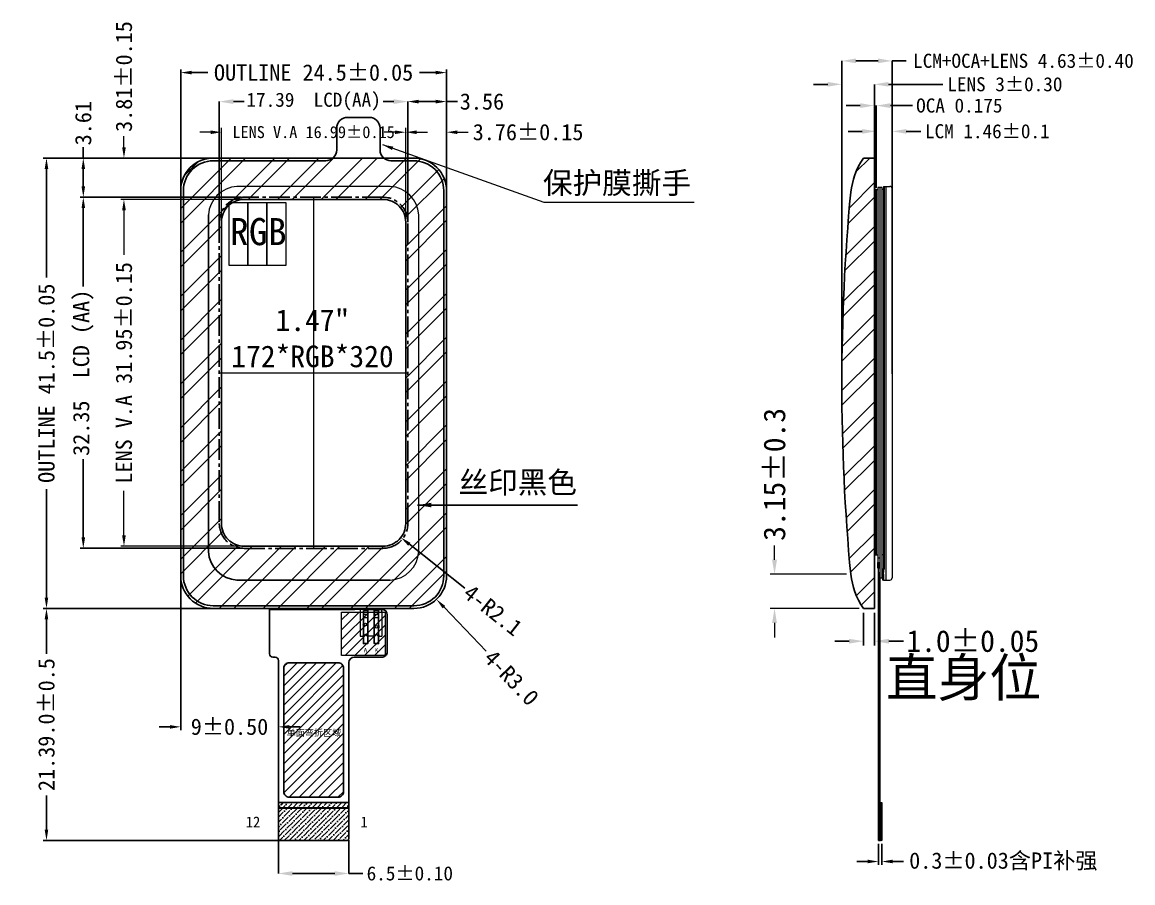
# Model space of a CAD drawing. Header units: millimetres. Extents: x 899 to 1621, y -115 to 374.
# Drawn here: x 982 to 1084.4, y -19.2 to 60.1 of the extents above; entities that cross this region are included whole.
import ezdxf

# ---------------------------------------------------------------- set-up
doc = ezdxf.new("R2010")
doc.units = ezdxf.units.MM
doc.linetypes.add('CENTER2', pattern=[28.575, 19.05, -3.175, 3.175, -3.175])
doc.layers.get('0').update_dxf_attribs({"lineweight": 15})
doc.layers.add('BL', color=7, linetype='Continuous', plot=False)
for name, color, linetype, lineweight in [('BLU', 7, 'Continuous', 9), ('DIM1', 7, 'Continuous', 13), ('LCD_MAIN', 2, 'Continuous', 9)]:
    doc.layers.add(name, color=color, linetype=linetype, lineweight=lineweight)
for name, color, linetype in [('dim', 3, 'Continuous'), ('DWG', 7, 'Continuous'), ('FPC', 30, 'Continuous'), ('FPC-LED', 4, 'Continuous'), ('Index', 7, 'Continuous'), ('LAYOUT.drawing', 7, 'Continuous'), ('lcd', 4, 'Continuous'), ('LENS', 211, 'Continuous'), ('OUTLINE.drawing', 5, 'Continuous'), ('PF', 8, 'Continuous')]:
    doc.layers.add(name, color=color, linetype=linetype)
doc.styles.add('St', font='', dxfattribs={"height": 2})
doc.styles.get("Standard").update_dxf_attribs({"font": ''})
doc.styles.add('宋体', font='')
doc.styles.get('St').set_extended_font_data('SimSun')
doc.styles.get('Standard').set_extended_font_data('SimSun')
doc.styles.get('宋体').set_extended_font_data('SimSun')
doc.dimstyles.new('ISO-25', dxfattribs={"dimtxt": 2.5, "dimasz": 2.5, "dimexe": 1.25, "dimexo": 0.625, "dimtad": 1, "dimtxsty": 'Standard', "dimcen": 2.5, "dimadec": 0, "dimazin": 0, "dimtfac": 1, "dimtmove": 0, "dimatfit": 3, "dimfxl": 0, "dimarcsym": 0})
doc.dimstyles.new('ISO-25$0', dxfattribs={"dimscale": 0.5, "dimtxt": 2, "dimasz": 2, "dimexe": 0.8, "dimexo": 0.8, "dimtad": 0, "dimrnd": 0.01, "dimzin": 9, "dimdsep": 46, "dimtxsty": 'Standard', "dimcen": 2.5, "dimadec": 0, "dimazin": 2, "dimtfac": 1, "dimtofl": 0, "dimtmove": 0, "dimatfit": 0, "dimfxl": 0, "dimlwd": 13, "dimlwe": 13, "dimarcsym": 0})
doc.dimstyles.get("Standard").update_dxf_attribs({"dimscale": 0.7, "dimtxt": 2.5, "dimasz": 1.8, "dimexe": 1, "dimexo": 1, "dimgap": 0.09, "dimtad": 0, "dimtih": 1, "dimtoh": 1, "dimzin": 9, "dimdsep": 46, "dimtxsty": 'Standard', "dimcen": 0.09, "dimclrt": 7, "dimadec": 1, "dimazin": 0, "dimtfac": 1, "dimtofl": 0, "dimtmove": 0, "dimatfit": 3, "dimfxl": 0, "dimtolj": 1, "dimtzin": 0, "dimarcsym": 0})
doc.dimstyles.new('Standard$0', dxfattribs={"dimscale": 0.7, "dimtxt": 2.5, "dimasz": 2, "dimexe": 1, "dimexo": 1, "dimtad": 0, "dimzin": 9, "dimdsep": 46, "dimtxsty": 'Standard', "dimcen": 0, "dimclrt": 7, "dimadec": 1, "dimazin": 0, "dimtfac": 1, "dimtofl": 0, "dimtmove": 0, "dimatfit": 3, "dimfxl": 0, "dimtolj": 1, "dimtzin": 0, "dimarcsym": 0})
doc.dimstyles.new('Standard$4', dxfattribs={"dimscale": 0.7, "dimtxt": 2.5, "dimasz": 2, "dimexe": 1, "dimexo": 0.6, "dimtad": 0, "dimtoh": 1, "dimzin": 9, "dimdsep": 46, "dimtxsty": 'Standard', "dimcen": 0, "dimclrt": 7, "dimadec": 1, "dimazin": 0, "dimtfac": 1, "dimtofl": 0, "dimtmove": 0, "dimatfit": 3, "dimfxl": 0, "dimtolj": 1, "dimtzin": 0, "dimarcsym": 0})

# ---------------------------------------------------------------- blocks, each defined once
blk = doc.blocks.new('*D47')
at = {"layer": 'Defpoints', "color": 0}
for p in [(1017.59, 52.79), (1000.21, 41.68), (1017.59, 41.68)]:
    blk.add_point(p, dxfattribs=at)
at = {"layer": 'dim', "color": 3, "lineweight": -2}
for p, q in [((1000.21, 41.83), (1000.21, 52.79)), ((1001.51, 52.79), (1002.49, 52.79)), ((1016.29, 52.79), (1015.31, 52.79)), ((1017.59, 41.83), (1017.59, 52.79))]:
    blk.add_line(p, q, dxfattribs=at)
at = {"layer": 'dim', "color": 3}
for points in [[(1001.51, 53.01), (1001.51, 52.57), (1000.21, 52.79)], [(1016.29, 53.01), (1016.29, 52.57), (1017.59, 52.79)]]:
    blk.add_solid(points, dxfattribs=at)
at = {"layer": 'dim', "color": 3, "insert": (1008.9, 52.79), "char_height": 1.3, "attachment_point": 5, "style": '宋体'}
blk.add_mtext('\\A1;17.39  LCD(AA)', dxfattribs=at)
blk = doc.blocks.new('*D48')
at = {"layer": 'Defpoints', "color": 0}
for p in [(1002.51, 43.98), (987.67, 11.63), (1002.51, 11.63)]:
    blk.add_point(p, dxfattribs=at)
at = {"layer": 'dim', "color": 3, "lineweight": -2}
for p, q in [((1002.21, 43.98), (987.37, 43.98)), ((987.67, 42.98), (987.67, 35.76)), ((987.67, 12.63), (987.67, 19.85)), ((1002.21, 11.63), (987.37, 11.63))]:
    blk.add_line(p, q, dxfattribs=at)
at = {"layer": 'dim', "color": 3}
for points in [[(987.51, 42.98), (987.84, 42.98), (987.67, 43.98)], [(987.51, 12.63), (987.84, 12.63), (987.67, 11.63)]]:
    blk.add_solid(points, dxfattribs=at)
at = {"layer": 'dim', "color": 3, "insert": (987.67, 27.8), "char_height": 1.5, "attachment_point": 5, "rotation": 90, "style": '宋体'}
blk.add_mtext('\\A1;32.35  LCD (AA)', dxfattribs=at)
blk = doc.blocks.new('*D49')
at = {"layer": 'Defpoints', "color": 0}
for p in [(1060.97, -15.3), (1061.27, -15.3), (1060.97, -17.23)]:
    blk.add_point(p, dxfattribs=at)
at = {"layer": 'dim', "color": 3, "lineweight": -2}
for p, q in [((1060.97, -15.6), (1060.97, -17.53)), ((1061.27, -15.6), (1061.27, -17.53)), ((1059.97, -17.23), (1058.97, -17.23)), ((1062.27, -17.23), (1063.27, -17.23))]:
    blk.add_line(p, q, dxfattribs=at)
at = {"layer": 'dim', "color": 3}
for points in [[(1059.97, -17.06), (1059.97, -17.39), (1060.97, -17.23)], [(1062.27, -17.06), (1062.27, -17.39), (1061.27, -17.23)]]:
    blk.add_solid(points, dxfattribs=at)
at = {"layer": 'dim', "color": 3, "insert": (1072.48, -17.23), "char_height": 1.5, "attachment_point": 5, "style": '宋体'}
blk.add_mtext('\\A1;0.3%%P0.03含PI补强', dxfattribs=at)
blk = doc.blocks.new('f')
h = blk.add_hatch()
h.set_pattern_fill('ANSI31', color=2, scale=0.2, style=0)
h.set_pattern_definition([(45, (236.8483, 0), (-0.4490128, 0.4490128), [])])
h.paths.add_polyline_path([(481.95, 191.79), (481.95, 187.79), (485.95, 187.79), (485.95, 191.79)])
at = {"color": 2}
for p, q in [((481.95, 191.79), (485.95, 191.79)), ((481.95, 187.79), (481.95, 191.79)), ((485.95, 191.79), (485.95, 187.79)), ((485.95, 187.79), (481.95, 187.79))]:
    blk.add_line(p, q, dxfattribs=at)
blk = doc.blocks.new('*D57')
at = {"layer": 'Defpoints', "color": 0}
for p in [(1021.15, 55.46), (996.65, 43.8), (1021.15, 43.8)]:
    blk.add_point(p, dxfattribs=at)
at = {"layer": 'dim', "color": 3, "lineweight": -2}
for p, q in [((996.65, 44.1), (996.65, 55.76)), ((997.65, 55.46), (999.15, 55.46)), ((1020.15, 55.46), (1018.65, 55.46)), ((1021.15, 44.1), (1021.15, 55.76))]:
    blk.add_line(p, q, dxfattribs=at)
at = {"layer": 'dim', "color": 3}
for points in [[(997.65, 55.63), (997.65, 55.3), (996.65, 55.46)], [(1020.15, 55.63), (1020.15, 55.3), (1021.15, 55.46)]]:
    blk.add_solid(points, dxfattribs=at)
at = {"layer": 'dim', "color": 3, "insert": (1008.9, 55.46), "char_height": 1.5, "attachment_point": 5, "style": '宋体'}
blk.add_mtext('\\A1;OUTLINE 24.5%%P0.05', dxfattribs=at)
blk = doc.blocks.new('*D58')
at = {"layer": 'Defpoints', "color": 0}
for p in [(1017.4, 49.97), (1000.41, 40.75), (1017.4, 39.85)]:
    blk.add_point(p, dxfattribs=at)
at = {"layer": 'dim', "color": 0, "lineweight": 13}
for p, q in [((1000.41, 41.15), (1000.41, 50.37)), ((1017.4, 40.25), (1017.4, 50.37)), ((999.41, 49.97), (998.41, 49.97)), ((1018.4, 49.97), (1019.4, 49.97))]:
    blk.add_line(p, q, dxfattribs=at)
at = {"layer": 'dim', "color": 0}
for points in [[(999.41, 50.13), (999.41, 49.8), (1000.41, 49.97)], [(1018.4, 50.13), (1018.4, 49.8), (1017.4, 49.97)]]:
    blk.add_solid(points, dxfattribs=at)
at = {"layer": 'dim', "color": 0, "insert": (1008.9, 49.97), "char_height": 1.1, "attachment_point": 5}
blk.add_mtext('LENS V.A 16.99±0.15', dxfattribs=at)
blk = doc.blocks.new('*D59')
at = {"layer": 'Defpoints', "color": 0}
for p in [(999.65, 47.59), (984.28, 6.09), (999.65, 6.09)]:
    blk.add_point(p, dxfattribs=at)
at = {"layer": 'dim', "color": 3, "lineweight": -2}
for p, q in [((999.35, 47.59), (983.98, 47.59)), ((984.28, 46.59), (984.28, 36.58)), ((984.28, 7.09), (984.28, 17.09)), ((999.35, 6.09), (983.98, 6.09))]:
    blk.add_line(p, q, dxfattribs=at)
at = {"layer": 'dim', "color": 3}
for points in [[(984.11, 46.59), (984.44, 46.59), (984.28, 47.59)], [(984.11, 7.09), (984.44, 7.09), (984.28, 6.09)]]:
    blk.add_solid(points, dxfattribs=at)
at = {"layer": 'dim', "color": 3, "insert": (984.28, 26.84), "char_height": 1.5, "attachment_point": 5, "rotation": 90, "style": '宋体'}
blk.add_mtext('\\A1;OUTLINE 41.5%%P0.05', dxfattribs=at)
blk = doc.blocks.new('*D60')
at = {"layer": 'Defpoints', "color": 0}
for p in [(1003.37, 43.78), (991.42, 11.83), (1003.37, 11.83)]:
    blk.add_point(p, dxfattribs=at)
at = {"layer": 'dim', "color": 0, "lineweight": 13}
for p, q in [((1003.07, 43.78), (991.12, 43.78)), ((991.42, 42.78), (991.42, 38.68)), ((991.42, 12.83), (991.42, 16.92)), ((1003.07, 11.83), (991.12, 11.83))]:
    blk.add_line(p, q, dxfattribs=at)
at = {"layer": 'dim', "color": 0}
for points in [[(991.25, 42.78), (991.59, 42.78), (991.42, 43.78)], [(991.25, 12.83), (991.59, 12.83), (991.42, 11.83)]]:
    blk.add_solid(points, dxfattribs=at)
at = {"layer": 'dim', "color": 0, "insert": (991.42, 27.8), "char_height": 1.5, "attachment_point": 5, "rotation": 90}
blk.add_mtext('LENS V.A 31.95±0.15', dxfattribs=at)
blk = doc.blocks.new('*D62')
at = {"layer": 'Defpoints', "color": 0}
for p in [(1018.15, 9.09), (1020.23, 6.92)]:
    blk.add_point(p, dxfattribs=at)
at = {"layer": 'dim', "color": 3, "lineweight": -2}
blk.add_line((1024.81, 2.14), (1020.92, 6.2), dxfattribs=at)
at = {"layer": 'dim', "color": 3}
blk.add_solid([(1021.04, 6.32), (1020.8, 6.09), (1020.23, 6.92)], dxfattribs=at)
at = {"layer": 'dim', "color": 3, "insert": (1027.14, -0.29), "char_height": 1.5, "attachment_point": 5, "rotation": 313.7961, "style": '宋体'}
blk.add_mtext('\\A1;4-R3.0', dxfattribs=at)
blk = doc.blocks.new('*D52')
at = {"layer": 'Defpoints', "color": 0}
for p in [(1021.15, 54.2), (1017.59, 52.79), (1021.15, 52.79)]:
    blk.add_point(p, dxfattribs=at)
at = {"layer": 'dim', "color": 3, "lineweight": -2}
for p, q in [((1021.15, 53.9), (1021.15, 52.49)), ((1018.59, 52.79), (1020.15, 52.79)), ((1021.15, 52.79), (1022.15, 52.79))]:
    blk.add_line(p, q, dxfattribs=at)
at = {"layer": 'dim', "color": 3}
for points in [[(1018.59, 52.96), (1018.59, 52.62), (1017.59, 52.79)], [(1020.15, 52.96), (1020.15, 52.62), (1021.15, 52.79)]]:
    blk.add_solid(points, dxfattribs=at)
at = {"layer": 'dim', "color": 3, "insert": (1024.42, 52.79), "char_height": 1.5, "attachment_point": 5, "style": '宋体'}
blk.add_mtext('\\A1;3.56', dxfattribs=at)
blk = doc.blocks.new('*D53')
at = {"layer": 'Defpoints', "color": 0}
for p in [(987.02, 47.59), (987.67, 47.59), (987.67, 43.98)]:
    blk.add_point(p, dxfattribs=at)
at = {"layer": 'dim', "color": 3, "lineweight": -2}
for p, q in [((987.67, 47.59), (987.67, 48.59)), ((987.32, 47.59), (987.97, 47.59)), ((987.67, 44.98), (987.67, 46.59))]:
    blk.add_line(p, q, dxfattribs=at)
at = {"layer": 'dim', "color": 3}
for points in [[(987.51, 46.59), (987.84, 46.59), (987.67, 47.59)], [(987.51, 44.98), (987.84, 44.98), (987.67, 43.98)]]:
    blk.add_solid(points, dxfattribs=at)
at = {"layer": 'dim', "color": 3, "insert": (987.67, 50.8), "char_height": 1.5, "attachment_point": 5, "rotation": 90, "style": '宋体'}
blk.add_mtext('\\A1;3.61', dxfattribs=at)
blk = doc.blocks.new('*D63')
at = {"layer": 'Defpoints', "color": 0}
for p in [(984.28, 6.09), (1000.36, 6.09), (1006.07, -15.3)]:
    blk.add_point(p, dxfattribs=at)
at = {"layer": 'dim', "color": 3, "lineweight": -2}
for p, q in [((1000.06, 6.09), (983.98, 6.09)), ((984.28, 5.09), (984.28, 1.92)), ((984.28, -14.3), (984.28, -11.14)), ((1005.77, -15.3), (983.98, -15.3))]:
    blk.add_line(p, q, dxfattribs=at)
at = {"layer": 'dim', "color": 3}
for points in [[(984.11, 5.09), (984.44, 5.09), (984.28, 6.09)], [(984.11, -14.3), (984.44, -14.3), (984.28, -15.3)]]:
    blk.add_solid(points, dxfattribs=at)
at = {"layer": 'dim', "color": 3, "insert": (984.28, -4.61), "char_height": 1.5, "attachment_point": 5, "rotation": 90, "style": '宋体'}
blk.add_mtext('\\A1;21.39.0%%P0.5', dxfattribs=at)
blk = doc.blocks.new('*D64')
at = {"layer": 'Defpoints', "color": 0}
for p in [(996.65, 15.8), (1005.65, -0.69), (996.65, -4.82)]:
    blk.add_point(p, dxfattribs=at)
at = {"layer": 'dim', "color": 3, "lineweight": -2}
for p, q in [((996.65, 15.5), (996.65, -5.12)), ((1005.65, -0.99), (1005.65, -5.12)), ((995.65, -4.82), (994.65, -4.82)), ((1006.65, -4.82), (1007.65, -4.82))]:
    blk.add_line(p, q, dxfattribs=at)
at = {"layer": 'dim', "color": 3}
for points in [[(995.65, -4.66), (995.65, -4.99), (996.65, -4.82)], [(1006.65, -4.66), (1006.65, -4.99), (1005.65, -4.82)]]:
    blk.add_solid(points, dxfattribs=at)
at = {"layer": 'dim', "color": 3, "insert": (1001.15, -4.82), "char_height": 1.5, "attachment_point": 5, "style": '宋体'}
blk.add_mtext('\\A1;9±0.50', dxfattribs=at)
blk = doc.blocks.new('*D70')
at = {"layer": 'Defpoints', "color": 0}
for p in [(1059.59, 6.09), (1060.59, 6.09), (1060.59, 3.07)]:
    blk.add_point(p, dxfattribs=at)
at = {"layer": 'dim', "color": 3, "lineweight": -2}
for p, q in [((1059.59, 5.69), (1059.59, 2.67)), ((1060.59, 5.69), (1060.59, 2.67)), ((1058.26, 3.07), (1056.93, 3.07)), ((1061.93, 3.07), (1063.26, 3.07))]:
    blk.add_line(p, q, dxfattribs=at)
at = {"layer": 'dim', "color": 3}
for points in [[(1058.26, 3.29), (1058.26, 2.85), (1059.59, 3.07)], [(1061.93, 3.29), (1061.93, 2.85), (1060.59, 3.07)]]:
    blk.add_solid(points, dxfattribs=at)
at = {"layer": 'dim', "color": 3, "insert": (1069.66, 3.07), "char_height": 2, "attachment_point": 5, "style": '宋体'}
blk.add_mtext('\\A1;1.0%%P0.05', dxfattribs=at)
blk = doc.blocks.new('*D71')
at = {"layer": 'Defpoints', "color": 0}
for p in [(1005.65, -14.53), (1012.15, -15.1), (1012.15, -18.33)]:
    blk.add_point(p, dxfattribs=at)
at = {"layer": 'dim', "color": 3, "lineweight": -2}
for p, q in [((1005.65, -14.68), (1005.65, -18.33)), ((1012.15, -15.25), (1012.15, -18.33)), ((1006.95, -18.33), (1010.85, -18.33)), ((1012.15, -18.33), (1013.45, -18.33))]:
    blk.add_line(p, q, dxfattribs=at)
at = {"layer": 'dim', "color": 3}
for points in [[(1006.95, -18.12), (1006.95, -18.55), (1005.65, -18.33)], [(1010.85, -18.12), (1010.85, -18.55), (1012.15, -18.33)]]:
    blk.add_solid(points, dxfattribs=at)
at = {"layer": 'dim', "color": 3, "insert": (1017.77, -18.33), "char_height": 1.3, "attachment_point": 5, "style": '宋体'}
blk.add_mtext('\\A1;6.5±0.10', dxfattribs=at)
blk = doc.blocks.new('*D73')
at = {"layer": 'Defpoints', "color": 0}
for p in [(1062.23, 50.05), (1060.77, 44.68), (1062.23, 44.78)]:
    blk.add_point(p, dxfattribs=at)
at = {"layer": 'dim', "color": 3, "lineweight": -2}
for p, q in [((1059.47, 50.05), (1058.17, 50.05)), ((1060.77, 44.83), (1060.77, 50.05)), ((1062.23, 44.93), (1062.23, 50.05)), ((1063.53, 50.05), (1064.86, 50.05))]:
    blk.add_line(p, q, dxfattribs=at)
at = {"layer": 'dim', "color": 3}
for points in [[(1059.47, 50.26), (1059.47, 49.83), (1060.77, 50.05)], [(1063.53, 50.26), (1063.53, 49.83), (1062.23, 50.05)]]:
    blk.add_solid(points, dxfattribs=at)
at = {"layer": 'dim', "color": 3, "insert": (1071, 50.05), "char_height": 1.3, "attachment_point": 5, "style": '宋体'}
blk.add_mtext('\\A1;LCM 1.46%%P0.1', dxfattribs=at)
blk = doc.blocks.new('*D74')
at = {"layer": 'Defpoints', "color": 0}
for p in [(1060.59, 54.38), (1057.59, 27.56), (1060.59, 27.57)]:
    blk.add_point(p, dxfattribs=at)
at = {"layer": 'dim', "color": 3, "lineweight": -2}
for p, q in [((1056.29, 54.38), (1054.99, 54.38)), ((1057.59, 27.71), (1057.59, 54.38)), ((1060.59, 27.72), (1060.59, 54.38)), ((1061.89, 54.38), (1066.9, 54.38))]:
    blk.add_line(p, q, dxfattribs=at)
at = {"layer": 'dim', "color": 3}
for points in [[(1056.29, 54.6), (1056.29, 54.17), (1057.59, 54.38)], [(1061.89, 54.6), (1061.89, 54.17), (1060.59, 54.38)]]:
    blk.add_solid(points, dxfattribs=at)
at = {"layer": 'dim', "color": 3, "insert": (1072.62, 54.38), "char_height": 1.3, "attachment_point": 5, "style": '宋体'}
blk.add_mtext('\\A1;LENS 3±0.30', dxfattribs=at)
blk = doc.blocks.new('*D75')
at = {"layer": 'Defpoints', "color": 0}
for p in [(1060.77, 52.42), (1060.59, 44.68), (1060.77, 44.68)]:
    blk.add_point(p, dxfattribs=at)
at = {"layer": 'dim', "color": 3, "lineweight": -2}
for p, q in [((1059.29, 52.42), (1057.99, 52.42)), ((1060.59, 44.83), (1060.59, 52.42)), ((1060.77, 44.83), (1060.77, 52.42)), ((1062.07, 52.42), (1064.1, 52.42))]:
    blk.add_line(p, q, dxfattribs=at)
at = {"layer": 'dim', "color": 3}
for points in [[(1059.29, 52.64), (1059.29, 52.2), (1060.59, 52.42)], [(1062.07, 52.64), (1062.07, 52.2), (1060.77, 52.42)]]:
    blk.add_solid(points, dxfattribs=at)
at = {"layer": 'dim', "color": 3, "insert": (1068.42, 52.42), "char_height": 1.3, "attachment_point": 5, "style": '宋体'}
blk.add_mtext('\\A1;OCA 0.175', dxfattribs=at)
blk = doc.blocks.new('*D76')
at = {"layer": 'Defpoints', "color": 0}
for p in [(1062.23, 56.54), (1057.59, 27.56), (1062.23, 27.57)]:
    blk.add_point(p, dxfattribs=at)
at = {"layer": 'dim', "color": 3, "lineweight": -2}
for p, q in [((1057.59, 27.71), (1057.59, 56.54)), ((1058.89, 56.54), (1060.93, 56.54)), ((1062.23, 27.72), (1062.23, 56.54)), ((1062.23, 56.54), (1063.53, 56.54))]:
    blk.add_line(p, q, dxfattribs=at)
at = {"layer": 'dim', "color": 3}
for points in [[(1058.89, 56.76), (1058.89, 56.33), (1057.59, 56.54)], [(1060.93, 56.76), (1060.93, 56.33), (1062.23, 56.54)]]:
    blk.add_solid(points, dxfattribs=at)
at = {"layer": 'dim', "color": 3, "insert": (1074.33, 56.54), "char_height": 1.3, "attachment_point": 5, "style": '宋体'}
blk.add_mtext('\\A1;LCM+OCA+LENS 4.63±0.40', dxfattribs=at)
blk = doc.blocks.new('*D78')
at = {"layer": 'Defpoints', "color": 0}
for p in [(1021.15, 49.97), (1017.4, 40.25), (1021.15, 40.25)]:
    blk.add_point(p, dxfattribs=at)
at = {"layer": 'dim', "color": 0, "lineweight": 13}
for p, q in [((1017.4, 40.55), (1017.4, 50.27)), ((1021.15, 40.55), (1021.15, 50.27)), ((1016.4, 49.97), (1015.4, 49.97)), ((1022.15, 49.97), (1023.15, 49.97))]:
    blk.add_line(p, q, dxfattribs=at)
at = {"layer": 'dim', "color": 0}
for points in [[(1016.4, 50.13), (1016.4, 49.8), (1017.4, 49.97)], [(1022.15, 50.13), (1022.15, 49.8), (1021.15, 49.97)]]:
    blk.add_solid(points, dxfattribs=at)
at = {"layer": 'dim', "color": 0, "insert": (1028.67, 49.97), "char_height": 1.5, "attachment_point": 5}
blk.add_mtext('3.76±0.15', dxfattribs=at)
blk = doc.blocks.new('*D79')
at = {"layer": 'Defpoints', "color": 0}
for p in [(991.42, 47.59), (1003.37, 47.59), (1003.37, 43.78)]:
    blk.add_point(p, dxfattribs=at)
at = {"layer": 'dim', "color": 0, "lineweight": 13}
for p, q in [((991.42, 48.59), (991.42, 49.59)), ((1003.07, 47.59), (991.12, 47.59)), ((1003.07, 43.78), (991.12, 43.78)), ((991.42, 42.78), (991.42, 41.78))]:
    blk.add_line(p, q, dxfattribs=at)
at = {"layer": 'dim', "color": 0}
for points in [[(991.25, 48.59), (991.59, 48.59), (991.42, 47.59)], [(991.25, 42.78), (991.59, 42.78), (991.42, 43.78)]]:
    blk.add_solid(points, dxfattribs=at)
at = {"layer": 'dim', "color": 0, "insert": (991.42, 55.1), "char_height": 1.5, "attachment_point": 5, "rotation": 90}
blk.add_mtext('3.81±0.15', dxfattribs=at)
blk = doc.blocks.new('*D80')
at = {"layer": 'Defpoints', "color": 0}
for p in [(1015.3, 13.93), (1016.94, 12.63)]:
    blk.add_point(p, dxfattribs=at)
at = {"layer": 'dim', "color": 3, "lineweight": -2}
blk.add_line((1022.83, 7.97), (1017.73, 12.01), dxfattribs=at)
at = {"layer": 'dim', "color": 3}
blk.add_solid([(1017.83, 12.14), (1017.62, 11.87), (1016.94, 12.63)], dxfattribs=at)
at = {"layer": 'dim', "color": 3, "insert": (1025.43, 5.92), "char_height": 1.5, "attachment_point": 5, "rotation": 321.6695, "style": '宋体'}
blk.add_mtext('\\A1;4-R2.1', dxfattribs=at)
blk = doc.blocks.new('*D120')
at = {"layer": 'Defpoints', "color": 0}
for p in [(1051.39, 9.24), (1058.41, 9.24), (1059.59, 6.09)]:
    blk.add_point(p, dxfattribs=at)
at = {"layer": 'dim', "color": 0, "lineweight": 13}
for p, q in [((1051.39, 10.57), (1051.39, 11.9)), ((1058.01, 9.24), (1050.99, 9.24)), ((1059.19, 6.09), (1050.99, 6.09)), ((1051.39, 4.75), (1051.39, 3.42))]:
    blk.add_line(p, q, dxfattribs=at)
at = {"layer": 'dim', "color": 0}
for points in [[(1051.16, 10.57), (1051.61, 10.57), (1051.39, 9.24)], [(1051.16, 4.75), (1051.61, 4.75), (1051.39, 6.09)]]:
    blk.add_solid(points, dxfattribs=at)
at = {"layer": 'dim', "color": 0, "insert": (1051.39, 18.44), "char_height": 2, "attachment_point": 5, "rotation": 90}
blk.add_mtext('3.15±0.3', dxfattribs=at)

msp = doc.modelspace()

# ---------------------------------------------------------------- hatches: boundary and pattern name
h = msp.add_hatch()
h.set_pattern_fill('ANSI37', color=24, scale=0.01, style=0)
h.set_pattern_definition([(45, (-303.351377, -418.776687), (-0.0224506403, 0.0224506403), []), (135, (-303.351377, -418.776687), (-0.0224506403, -0.0224506403), [])])
h.paths.add_polyline_path([(1061.098, -11.803), (1061.098, -15.303), (1061.268, -15.303), (1061.268, -11.803)])
at = {"layer": 'BL'}
h = msp.add_hatch(dxfattribs=at)
h.set_pattern_fill('ANSI31', color=0, scale=0.2)
h.set_pattern_definition([(45, (8.90166, -278.96556), (-0.4490128, 0.4490128), [])])
h.paths.add_polyline_path([(1006.151, -10.803, 0.4142136), (1006.651, -11.303), (1011.151, -11.303, 0.4142136), (1011.651, -10.803), (1011.651, 0.587, 0.4142136), (1011.151, 1.087), (1006.651, 1.087, 0.4142136), (1006.151, 0.587)])
h.paths.add_polyline_path([(1006.263, -4.924), (1011.606, -4.924), (1011.606, -6.014), (1006.263, -6.014)], flags=24)
h = msp.add_hatch(dxfattribs=at)
h.set_pattern_fill('ANSI36', color=30, scale=0.1)
h.set_pattern_definition([(45, (844.01145, -243.04074), (0.1683798, 0.6173926), [0.79375, -0.15875, 0, -0.15875])])
h.paths.add_polyline_path([(1011.951, -15.303, 0.4142136), (1012.151, -15.103), (1012.151, -11.803), (1005.651, -11.803), (1005.651, -15.103, 0.4142136), (1005.851, -15.303)])
at = {"layer": 'LENS'}
h = msp.add_hatch(dxfattribs=at)
h.set_pattern_fill('ANSI32', color=256, scale=0.3)
h.paths.add_polyline_path([(1018.15, 6.088, 0.4142136), (1021.15, 9.088), (1021.15, 44.588, 0.4142136), (1018.15, 47.588), (999.65, 47.588, 0.4142136), (996.65, 44.588), (996.65, 9.088, 0.4142136), (999.65, 6.088)])
h.paths.add_polyline_path([(1015.295, 11.828), (1002.505, 11.828, -0.4142136), (1000.405, 13.928), (1000.405, 41.678, -0.4142136), (1002.505, 43.778), (1015.295, 43.778, -0.4142136), (1017.395, 41.678), (1017.395, 13.928, -0.4142136)], flags=16)
h = msp.add_hatch(dxfattribs=at)
h.set_pattern_fill('ANSI32', color=256, scale=0.3)
h.set_pattern_definition([(45, (8.9017, -278.9656), (-2.0205576, 2.0205576), []), (45, (10.2487, -278.9656), (-2.0205576, 2.0205576), [])])
edge = h.paths.add_edge_path()
edge.add_line((1060.593, 47.588), (1059.593, 47.588))
edge.add_spline(control_points=[(1059.593, 47.588), (1058.901, 46.609), (1058.572, 45.531), (1058.41, 44.439)], knot_values=[0.156751, 0.156751, 0.156751, 0.156751, 1, 1, 1, 1], degree=3, periodic=0)
edge.add_arc((1247.593, 26.838), 190, 174.68467, 185.31533)
edge.add_spline(control_points=[(1058.41, 9.237), (1058.572, 8.145), (1058.901, 7.068), (1059.593, 6.088)], knot_values=[0.156751, 0.156751, 0.156751, 0.156751, 1, 1, 1, 1], degree=3, periodic=0)
edge.add_line((1059.593, 6.088), (1060.593, 6.088))
edge.add_line((1060.593, 6.088), (1060.593, 47.588))

# ---------------------------------------------------------------- linework, layer by layer
at = {"color": 6}
for p, q in [((1060.768, 44.679), (1060.768, 11.027)), ((1060.768, 44.679), (1060.898, 44.679)), ((1061.428, 44.679), (1061.298, 44.679)), ((1061.428, 44.679), (1061.428, 11.027)), ((1060.768, 11.027), (1060.898, 11.027)), ((1061.428, 11.027), (1061.298, 11.027))]:
    msp.add_line(p, q, dxfattribs=at)
at = {"color": 7, "linetype": 'Continuous'}
for p, q in [((1061.428, 44.979), (1061.428, 9.755)), ((1061.428, 44.979), (1061.488, 44.979)), ((1061.348, 9.245), (1061.396, 9.745)), ((1061.348, 9.245), (1061.348, 8.697)), ((1061.378, 9.24), (1061.428, 9.755)), ((1061.378, 9.245), (1061.378, 8.697)), ((1061.396, 9.745), (1061.426, 9.745)), ((1061.378, 8.697), (1061.348, 8.697)), ((1061.438, 8.697), (1061.378, 8.697))]:
    msp.add_line(p, q, dxfattribs=at)
at = {"linetype": 'Continuous'}
for p, q in [((1061.488, 44.979), (1061.488, 9.75)), ((1061.488, 44.979), (1061.638, 44.979)), ((1061.438, 9.238), (1061.488, 9.75)), ((1061.438, 9.238), (1061.438, 8.697)), ((1061.438, 8.697), (1061.638, 8.697))]:
    msp.add_line(p, q, dxfattribs=at)
at = {"color": 1, "linetype": 'CENTER2', "ltscale": 5}
for p, q in [((1008.9, 43.979), (1008.9, 11.627)), ((1000.206, 27.803), (1017.595, 27.803))]:
    msp.add_line(p, q, dxfattribs=at)
msp.add_line((1060.898, 10.727), (1060.968, 8.909))
at = {"color": 30}
msp.add_line((1060.968, 9.397), (1061.098, 9.397), dxfattribs=at)
at = {"color": 24}
for p, q in [((1061.098, -11.803), (1061.268, -11.803)), ((1061.098, -11.803), (1061.098, -15.303)), ((1061.268, -11.803), (1061.268, -15.303)), ((1061.268, -15.303), (1061.098, -15.303))]:
    msp.add_line(p, q, dxfattribs=at)
at = {"color": 8}
msp.add_lwpolyline([(1061.048, 9.797), (1060.901, 9.797), (1060.901, 10.31), (1061.048, 10.31)], close=True, dxfattribs=at)
at = {"layer": 'BL', "color": 30}
for p, q in [((1060.593, 44.679), (1060.593, 47.588)), ((1004.84, 6.001), (1004.84, 6.088)), ((1004.84, 1.901), (1004.84, 6.001)), ((1013.834, 6.001), (1015.194, 6.001)), ((1015.694, 5.501), (1015.694, 2.101)), ((1005.351, 1.601), (1005.14, 1.601)), ((1005.651, -15.103), (1005.651, 1.301)), ((1012.151, 1.101), (1012.151, -15.103)), ((1015.194, 1.601), (1012.651, 1.601)), ((1005.651, -11.803), (1012.151, -11.803)), ((1005.651, -12.303), (1012.151, -12.303)), ((1011.951, -15.303), (1005.851, -15.303))]:
    msp.add_line(p, q, dxfattribs=at)
at = {"layer": 'BL', "color": 2}
msp.add_lwpolyline([(1060.593, 11.027), (1060.593, 44.679), (1060.768, 44.679), (1060.768, 11.027)], close=True, dxfattribs=at)
at = {"layer": 'BL', "color": 0}
msp.add_lwpolyline([(1006.651, -11.303), (1011.151, -11.303, 0.4142136), (1011.651, -10.803), (1011.651, 0.587, 0.4142136), (1011.151, 1.087), (1006.651, 1.087, 0.4142136), (1006.151, 0.587), (1006.151, -10.803, 0.4142136)], format="xyb", close=True, dxfattribs=at)
at = {"layer": 'BL', "color": 0, "const_width": 0.2}
msp.add_lwpolyline([(1005.651, -12.303), (1012.151, -12.303)], dxfattribs=at)
at = {"layer": 'BL', "color": 30}
for centre, radius, start, end in [((1015.194, 5.501), 0.5, 0.0016, 90), ((1015.194, 2.101), 0.5, 270, 0.0016), ((1005.14, 1.901), 0.3, 180, 270), ((1005.351, 1.301), 0.3, 0, 90), ((1012.651, 1.101), 0.5, 90, 180), ((1005.851, -15.103), 0.2, 180, 270), ((1011.951, -15.103), 0.2, 270, 0)]:
    msp.add_arc(centre, radius, start, end, dxfattribs=at)
at = {"layer": 'BLU', "color": 36, "lineweight": 5}
for p, q in [((1013.194, 5.82), (1013.194, 3.549)), ((1013.494, 5.549), (1013.894, 5.549)), ((1014.494, 5.549), (1014.894, 5.549)), ((1015.194, 5.82), (1015.194, 3.549)), ((1013.194, 3.549), (1013.569, 3.549)), ((1014.819, 3.549), (1015.194, 3.549))]:
    msp.add_line(p, q, dxfattribs=at)
at = {"layer": 'BLU', "lineweight": 5}
for p, q in [((1013.494, 4.749), (1013.494, 5.549)), ((1013.894, 5.549), (1013.894, 4.749)), ((1014.494, 4.549), (1014.494, 5.549)), ((1014.894, 5.549), (1014.894, 4.549))]:
    msp.add_line(p, q, dxfattribs=at)
at = {"layer": 'BLU', "color": 2, "lineweight": 5}
for p, q in [((1013.494, 4.749), (1013.494, 5.249)), ((1013.494, 5.249), (1013.894, 5.249)), ((1013.894, 5.249), (1013.894, 4.749)), ((1014.494, 5.249), (1014.894, 5.249)), ((1014.494, 4.549), (1014.494, 5.249)), ((1014.894, 5.249), (1014.894, 4.549)), ((1013.494, 4.449), (1013.494, 3.699)), ((1013.494, 4.449), (1013.494, 3.699)), ((1013.894, 4.449), (1013.894, 3.699)), ((1013.894, 4.449), (1013.894, 3.699)), ((1014.494, 3.699), (1014.494, 4.249)), ((1014.494, 3.699), (1014.494, 4.249)), ((1014.894, 4.249), (1014.894, 3.699)), ((1014.894, 4.249), (1014.894, 3.699))]:
    msp.add_line(p, q, dxfattribs=at)
msp.add_lwpolyline([(1014.569, 3.549), (1013.819, 3.549)], dxfattribs=at)
for centre in [(1013.694, 4.599), (1013.694, 4.599), (1014.694, 4.399), (1014.694, 4.399)]:
    msp.add_circle(centre, 0.125, dxfattribs=at)
at = {"layer": 'BLU', "color": 36, "lineweight": 5}
for centre, start, end in [((1013.694, 5.82), 147.54633, 180), ((1013.694, 5.82), 147.54633, 153.55776), ((1014.694, 5.82), 21.21169, 32.45367), ((1014.694, 5.82), 360, 32.45367)]:
    msp.add_arc(centre, 0.5, start, end, dxfattribs=at)
at = {"layer": 'BLU', "color": 2, "lineweight": 5}
for centre, radius, start, end in [((1013.694, 4.599), 0.25, 143.1301, 216.8699), ((1013.694, 4.599), 0.25, 143.1301, 216.8699), ((1013.694, 4.599), 0.25, 323.1301, 36.8699), ((1013.694, 4.599), 0.25, 323.1301, 36.8699), ((1014.694, 4.399), 0.25, 143.1301, 216.8699), ((1014.694, 4.399), 0.25, 143.1301, 216.8699), ((1014.694, 4.399), 0.25, 323.1301, 36.8699), ((1014.694, 4.399), 0.25, 323.1301, 36.8699), ((1013.694, 3.549), 0.25, 143.1301, 180), ((1013.694, 3.549), 0.25, 143.1301, 180), ((1013.694, 3.549), 0.125, 360, 180), ((1013.694, 3.549), 0.125, 360, 180), ((1013.694, 3.549), 0.25, 360, 36.8699), ((1013.694, 3.549), 0.25, 360, 36.8699), ((1014.694, 3.549), 0.25, 143.1301, 180), ((1014.694, 3.549), 0.25, 143.1301, 180), ((1014.694, 3.549), 0.125, 360, 180), ((1014.694, 3.549), 0.125, 360, 180), ((1014.694, 3.549), 0.25, 360, 36.8699), ((1014.694, 3.549), 0.25, 360, 36.8699)]:
    msp.add_arc(centre, radius, start, end, dxfattribs=at)
at = {"layer": 'DIM1', "color": 4}
for p, q in [((1060.898, 44.879), (1060.898, 10.727)), ((1061.098, 44.879), (1060.898, 44.879)), ((1061.098, 44.879), (1061.098, 8.897)), ((1061.298, 44.879), (1061.098, 44.879)), ((1061.298, 8.897), (1061.298, 44.879)), ((1061.098, 10.727), (1060.898, 10.727)), ((1061.098, 8.897), (1061.298, 8.897))]:
    msp.add_line(p, q, dxfattribs=at)
at = {"layer": 'DWG', "color": 30, "lineweight": 0}
msp.add_line((1013.834, 6.001), (1012.694, 6.001), dxfattribs=at)
msp.add_lwpolyline([(1013.834, 6.001, -0.1511978), (1013.551, 6.088, -0.1511978)], format="xyb", dxfattribs=at)
at = {"layer": 'FPC'}
msp.add_line((1004.84, 6.001), (1012.694, 6.001), dxfattribs=at)
at = {"layer": 'FPC', "color": 7}
for points in [[(1013.494, 5.901), (1013.894, 5.901), (1013.894, 2.851), (1013.494, 2.851)], [(1014.494, 5.901), (1014.894, 5.901), (1014.894, 2.851), (1014.494, 2.851)]]:
    msp.add_lwpolyline(points, close=True, dxfattribs=at)
at = {"layer": 'FPC-LED', "color": 30}
for p, q in [((1060.968, 9.397), (1060.968, -15.303)), ((1061.098, 9.397), (1061.098, -15.303)), ((1060.968, -15.303), (1061.098, -15.303))]:
    msp.add_line(p, q, dxfattribs=at)
at = {"layer": 'LAYOUT.drawing', "linetype": 'Continuous', "lineweight": 5}
for p, q in [((1061.638, 44.979), (1062.028, 44.979)), ((1061.638, 44.979), (1061.638, 8.697)), ((1062.228, 44.779), (1062.228, 8.897)), ((1061.638, 8.697), (1062.028, 8.697))]:
    msp.add_line(p, q, dxfattribs=at)
msp.add_lwpolyline([(1015.969, 8.697, 0.3806996), (1018.596, 11.324), (1018.596, 42.352, 0.3806996), (1015.969, 44.979), (1001.834, 44.979, 0.3806996), (999.207, 42.352)], format="xyb", dxfattribs=at)
at = {"layer": 'LAYOUT.drawing'}
msp.add_lwpolyline([(999.207, 11.324), (999.207, 42.352), (999.207, 11.324, 0.3806996), (1001.834, 8.697), (1015.969, 8.696)], format="xyb", dxfattribs=at)
at = {"layer": 'LAYOUT.drawing', "linetype": 'Continuous', "lineweight": 5}
for centre, start, end in [((1062.028, 44.779), 0, 90), ((1062.028, 8.897), 270, 0)]:
    msp.add_arc(centre, 0.2, start, end, dxfattribs=at)
at = {"layer": 'LCD_MAIN', "color": 7, "linetype": 'ByBlock'}
for points in [[(1001.11, 43.507), (1002.852, 43.507), (1002.852, 37.697), (1001.11, 37.697)], [(1002.852, 43.507), (1004.594, 43.507), (1004.594, 37.697), (1002.852, 37.697)], [(1004.594, 43.507), (1006.336, 43.507), (1006.336, 37.697), (1004.594, 37.697)]]:
    msp.add_lwpolyline(points, close=True, dxfattribs=at)
at = {"layer": 'LENS'}
for p, q in [((1060.593, 47.588), (1059.593, 47.588)), ((1060.593, 6.088), (1060.593, 47.588)), ((1059.593, 6.088), (1060.593, 6.088))]:
    msp.add_line(p, q, dxfattribs=at)
for points in [[(999.65, 6.088), (1018.15, 6.088, 0.4142136), (1021.15, 9.088), (1021.15, 44.588, 0.4142136), (1018.15, 47.588), (999.65, 47.588, 0.4142136), (996.65, 44.588), (996.65, 9.088, 0.4142136)], [(1002.505, 11.828), (1015.295, 11.828, 0.4142136), (1017.395, 13.928), (1017.395, 41.678, 0.4142136), (1015.295, 43.778), (1002.505, 43.778, 0.4142136), (1000.405, 41.678), (1000.405, 13.928, 0.4142136)]]:
    msp.add_lwpolyline(points, format="xyb", close=True, dxfattribs=at)
msp.add_arc((1247.593, 26.838), 190, 174.68467, 185.31533, dxfattribs=at)
for points in [[(1059.593, 47.588), (1058.901, 46.609), (1058.572, 45.531), (1058.41, 44.439)], [(1059.593, 6.088), (1058.901, 7.068), (1058.572, 8.145), (1058.41, 9.237)]]:
    msp.add_open_spline(points, degree=3, dxfattribs=at)
at = {"layer": 'OUTLINE.drawing', "color": 4, "linetype": 'CENTER2', "ltscale": 0.1}
msp.add_lwpolyline([(1000.206, 41.679), (1000.206, 13.927, 0.4142136), (1002.506, 11.627), (1015.295, 11.627, 0.4142136), (1017.595, 13.927), (1017.595, 41.679, 0.4142136), (1015.295, 43.979), (1002.506, 43.979, 0.4142136)], format="xyb", close=True, dxfattribs=at)
at = {"layer": 'PF'}
msp.add_lwpolyline([(1010.031, 47.338), (999.65, 47.338, 0.4142136), (996.9, 44.588), (996.9, 9.088, 0.4142136), (999.65, 6.338), (1018.15, 6.338, 0.4142136), (1020.9, 9.088), (1020.9, 44.588, 0.4142136), (1018.15, 47.338), (1016.031, 47.338, -0.4142136), (1015.031, 48.338), (1015.031, 50.338, 0.4142136), (1014.031, 51.338), (1012.031, 51.338, 0.4142136), (1011.031, 50.338), (1011.031, 48.338, -0.4142136)], format="xyb", close=True, dxfattribs=at)

# ---------------------------------------------------------------- block references
at = {"rotation": 359.9999982561743}
msp.add_blockref('f', (529.535, -186.03), dxfattribs=at)

# ---------------------------------------------------------------- texts
at = {"color": 6, "insert": (1006.413, -5.074), "char_height": 0.6, "width": 5.11681, "attachment_point": 1, "style": '宋体'}
msp.add_mtext('{\\fSimSun|b0|i0|c134|p54;单面弯折区域}', dxfattribs=at)
at = {"layer": 'BL', "color": 3, "char_height": 2, "attachment_point": 1}
for s, insert in [('保护膜撕手', (1030.043, 46.301)), ('丝印黑色', (1022.261, 18.707))]:
    msp.add_mtext_dynamic_manual_height_columns(s, width=43.16689, gutter_width=12.5, heights=[0], dxfattribs=dict(at, insert=insert))
at = {"layer": 'BLU', "color": 7, "lineweight": 5, "style": '宋体'}
for s, p in [('A', (1013.52, 2.037)), ('K', (1014.532, 2.034))]:
    msp.add_text(s, height=0.407, rotation=360, dxfattribs=at).set_placement(p)
at = {"layer": 'dim', "color": 4, "insert": (1061.643, 1.477), "char_height": 3.5, "width": 176.24601, "attachment_point": 1, "style": 'St'}
msp.add_mtext('直身位', dxfattribs=at)
at = {"layer": 'Index', "color": 1, "char_height": 1, "attachment_point": 2, "style": '宋体'}
for s, insert in [('12', (1003.313, -13.085)), ('1', (1013.561, -13.085))]:
    msp.add_mtext(s, dxfattribs=dict(at, insert=insert))
at = {"layer": 'lcd', "color": 7, "insert": (1001.309, 33.653), "char_height": 2.00104, "width": 15.2104, "attachment_point": 1, "style": '宋体'}
msp.add_mtext('   1.47"\\P172*RGB*320\\P    ', dxfattribs=at)
at = {"layer": 'LCD_MAIN', "color": 1, "linetype": 'ByBlock', "insert": (1001.192, 42.062), "char_height": 2.5, "width": 1.74196, "attachment_point": 1, "style": '宋体'}
msp.add_mtext('R', dxfattribs=at)
at = {"layer": 'LCD_MAIN', "color": 3, "linetype": 'ByBlock', "insert": (1002.937, 42.062), "char_height": 2.5, "width": 1.74196, "attachment_point": 1, "style": '宋体'}
msp.add_mtext('G', dxfattribs=at)
at = {"layer": 'LCD_MAIN', "color": 5, "linetype": 'ByBlock', "insert": (1004.71, 42.062), "char_height": 2.5, "width": 1.74196, "attachment_point": 1, "style": '宋体'}
msp.add_mtext('B', dxfattribs=at)

# ---------------------------------------------------------------- dimensions: what is measured, and where the dimension line sits
at = {"layer": 'dim'}
for base, p1, p2, override, picture, middle in [((991.419, 47.588), (1003.374, 43.778), (1003.374, 47.588), {"dimtxt": 3, "dimasz": 2, "dimexe": 0.6, "dimexo": 0.6, "dimtol": 1, "dimtp": 0.15, "dimtm": 0.15}, '*D79', (991.419, 55.105)), ((1051.386, 9.237), (1059.593, 6.088), (1058.41, 9.237), {"dimtxt": 4, "dimasz": 2.666667, "dimexe": 0.8, "dimexo": 0.8, "dimgap": 0.625, "dimtol": 1, "dimlim": 0, "dimtp": 0.3, "dimtm": 0.3}, '*D120', (1051.386, 18.444))]:
    dim = msp.add_linear_dim(base=base, p1=p1, p2=p2, angle=90, dimstyle='ISO-25$0', override=override, dxfattribs=at)
    dim.commit()
    dim.dimension.update_dxf_attribs({"geometry": picture, "text_midpoint": middle})
at = {"layer": 'dim', "color": 3}
for base, p1, p2, text, override, picture, middle in [((1062.228, 56.543), (1057.594, 27.564), (1062.228, 27.568), 'LCM+OCA+LENS <>', {"dimscale": 0.5, "dimtxt": 2.6, "dimasz": 2.6, "dimexe": 0, "dimexo": 0.3, "dimgap": 0.5, "dimtoh": 1, "dimtxsty": '宋体', "dimclrd": 3, "dimclre": 3, "dimclrt": 3, "dimtol": 1, "dimlim": 0, "dimtp": 0.4, "dimtm": 0.4}, '*D76', (1074.333, 56.543)), ((1021.15, 55.463), (996.65, 43.805), (1021.15, 43.805), 'OUTLINE <>%%P0.05', {"dimscale": 0.5, "dimtxt": 3, "dimasz": 2, "dimexe": 0.6, "dimexo": 0.6, "dimgap": 0.5, "dimtoh": 1, "dimtxsty": '宋体', "dimclrd": 3, "dimclre": 3, "dimclrt": 3}, '*D57', (1008.9, 55.463)), ((1060.593, 3.07), (1059.593, 6.088), (1060.593, 6.088), '1.0%%P0.05', {"dimscale": 0.5, "dimtxt": 4, "dimasz": 2.666667, "dimexe": 0.8, "dimexo": 0.8, "dimgap": 0.5, "dimtoh": 1, "dimtxsty": '宋体', "dimclrd": 3, "dimclre": 3, "dimclrt": 3}, '*D70', (1069.66, 3.07))]:
    dim = msp.add_linear_dim(base=base, p1=p1, p2=p2, text=text, dimstyle='Standard$0', override=override, dxfattribs=at)
    dim.commit()
    dim.dimension.update_dxf_attribs({"geometry": picture, "text_midpoint": middle})
for base, p1, p2, text, override, picture, middle in [((1060.593, 54.383), (1057.594, 27.564), (1060.593, 27.568), 'LENS <>', {"dimscale": 0.5, "dimtxt": 2.6, "dimasz": 2.6, "dimexe": 0, "dimexo": 0.3, "dimgap": 0.5, "dimtoh": 1, "dimtxsty": '宋体', "dimclrd": 3, "dimclre": 3, "dimclrt": 3, "dimtol": 1, "dimlim": 0, "dimtp": 0.3, "dimtm": 0.3}, '*D74', (1072.621, 54.383)), ((1017.595, 52.789), (1000.206, 41.679), (1017.595, 41.679), '<>  LCD(AA)', {"dimscale": 0.5, "dimtxt": 2.6, "dimasz": 2.6, "dimexe": 0, "dimexo": 0.3, "dimgap": 0.5, "dimtoh": 1, "dimtxsty": '宋体', "dimclrd": 3, "dimclre": 3, "dimclrt": 3}, '*D47', (1008.9, 52.789)), ((1060.768, 52.419), (1060.593, 44.679), (1060.768, 44.679), 'OCA 0.175', {"dimscale": 0.5, "dimtxt": 2.6, "dimasz": 2.6, "dimexe": 0, "dimexo": 0.3, "dimgap": 0.5, "dimtoh": 1, "dimtxsty": '宋体', "dimclrd": 3, "dimclre": 3, "dimclrt": 3}, '*D75', (1068.42, 52.419)), ((1062.228, 50.047), (1060.768, 44.679), (1062.228, 44.779), 'LCM <>%%P0.1', {"dimscale": 0.5, "dimtxt": 2.6, "dimasz": 2.6, "dimexe": 0, "dimexo": 0.3, "dimgap": 0.5, "dimtoh": 1, "dimtxsty": '宋体', "dimclrd": 3, "dimclre": 3, "dimclrt": 3}, '*D73', (1070.997, 50.047)), ((1060.968, -17.227), (1061.268, -15.303), (1060.968, -15.303), '<>%%P0.03含PI补强', {"dimscale": 0.5, "dimtxt": 3, "dimasz": 2, "dimexe": 0.6, "dimexo": 0.6, "dimgap": 0.5, "dimtoh": 1, "dimtxsty": '宋体', "dimclrd": 3, "dimclre": 3, "dimclrt": 3}, '*D49', (1072.481, -17.227))]:
    dim = msp.add_linear_dim(base=base, p1=p1, p2=p2, text=text, dimstyle='Standard$0', override=override, dxfattribs=at)
    dim.commit()
    dim.dimension.update_dxf_attribs({"geometry": picture, "text_midpoint": middle, "dimtype": 160})
for base, p1, p2, override, picture, middle in [((1021.1504, 52.7888), (1017.595, 52.7888), (1021.1504, 54.2008), {"dimscale": 0.5, "dimtxt": 3, "dimasz": 2, "dimexe": 0.6, "dimexo": 0.6, "dimgap": 0.5, "dimtoh": 1, "dimtxsty": '宋体', "dimclrd": 3, "dimclre": 3, "dimclrt": 3}, '*D52', (1024.417, 52.7888)), ((1012.151, -18.335), (1005.651, -14.53), (1012.151, -15.103), {"dimscale": 0.5, "dimtxt": 2.6, "dimasz": 2.6, "dimexe": 0, "dimexo": 0.3, "dimgap": 0.5, "dimtoh": 1, "dimtxsty": '宋体', "dimclrd": 3, "dimclre": 3, "dimclrt": 3, "dimtol": 1, "dimlim": 0, "dimtp": 0.1, "dimtm": 0.1}, '*D71', (1017.77, -18.335))]:
    dim = msp.add_linear_dim(base=base, p1=p1, p2=p2, dimstyle='Standard$0', override=override, dxfattribs=at)
    dim.commit()
    dim.dimension.update_dxf_attribs({"geometry": picture, "text_midpoint": middle})
dim = msp.add_linear_dim(base=(987.672, 47.588), p1=(987.672, 43.979), p2=(987.025, 47.588), angle=90, dimstyle='Standard$0', override={"dimscale": 0.5, "dimtxt": 3, "dimasz": 2, "dimexe": 0.6, "dimexo": 0.6, "dimgap": 0.5, "dimtoh": 0, "dimtxsty": '宋体', "dimclrd": 3, "dimclre": 3, "dimclrt": 3}, dxfattribs=at)
dim.commit()
dim.dimension.update_dxf_attribs({"geometry": '*D53', "text_midpoint": (987.672, 50.801)})
at = {"layer": 'dim'}
dim = msp.add_linear_dim(base=(1017.395, 49.965), p1=(1000.405, 40.753), p2=(1017.395, 39.848), text='LENS V.A <>', dimstyle='ISO-25$0', override={"dimtxt": 2.2, "dimtol": 1, "dimtp": 0.15, "dimtm": 0.15}, dxfattribs=at)
dim.commit()
dim.dimension.update_dxf_attribs({"geometry": '*D58', "text_midpoint": (1008.9, 49.965), "dimtype": 160})
dim = msp.add_linear_dim(base=(1021.150353443, 49.965440673), p1=(1017.395353443, 40.248139531), p2=(1021.150353443, 40.248139531), dimstyle='ISO-25$0', override={"dimtxt": 3, "dimasz": 2, "dimexe": 0.6, "dimexo": 0.6, "dimtol": 1, "dimtp": 0.15, "dimtm": 0.15}, dxfattribs=at)
dim.commit()
dim.dimension.update_dxf_attribs({"geometry": '*D78', "text_midpoint": (1028.66702011, 49.965440673)})
at = {"layer": 'dim', "color": 3}
for base, p1, p2, text, picture, middle in [((984.278, 6.088), (999.65, 47.588), (999.65, 6.088), 'OUTLINE <>%%P0.05', '*D59', (984.278, 26.838)), ((987.672, 11.627), (1002.506, 43.979), (1002.506, 11.627), '<>  LCD (AA)', '*D48', (987.672, 27.803)), ((984.278, 6.088), (1006.075, -15.303), (1000.359, 6.088), '<>.0%%P0.5', '*D63', (984.278, -4.607))]:
    dim = msp.add_linear_dim(base=base, p1=p1, p2=p2, angle=90, text=text, dimstyle='Standard$0', override={"dimscale": 0.5, "dimtxt": 3, "dimasz": 2, "dimexe": 0.6, "dimexo": 0.6, "dimgap": 0.5, "dimtoh": 1, "dimtxsty": '宋体', "dimclrd": 3, "dimclre": 3, "dimclrt": 3}, dxfattribs=at)
    dim.commit()
    dim.dimension.update_dxf_attribs({"geometry": picture, "text_midpoint": middle})
at = {"layer": 'dim'}
dim = msp.add_linear_dim(base=(991.419, 11.828), p1=(1003.374, 43.778), p2=(1003.374, 11.828), angle=90, text='LENS V.A <>', dimstyle='ISO-25$0', override={"dimtxt": 3, "dimasz": 2, "dimexe": 0.6, "dimexo": 0.6, "dimtol": 1, "dimtp": 0.15, "dimtm": 0.15}, dxfattribs=at)
dim.commit()
dim.dimension.update_dxf_attribs({"geometry": '*D60', "text_midpoint": (991.419, 27.803)})
at = {"layer": 'dim', "color": 3}
dim = msp.add_linear_dim(base=(996.65, -4.823), p1=(1005.651, -0.686), p2=(996.65, 15.803), dimstyle='Standard$0', override={"dimscale": 0.5, "dimtxt": 3, "dimasz": 2, "dimexe": 0.6, "dimexo": 0.6, "dimgap": 0.5, "dimtoh": 1, "dimtxsty": '宋体', "dimclrd": 3, "dimclre": 3, "dimclrt": 3, "dimtol": 1, "dimlim": 0, "dimtp": 0.5, "dimtm": 0.5}, dxfattribs=at)
dim.commit()
dim.dimension.update_dxf_attribs({"geometry": '*D64', "text_midpoint": (1001.151, -4.823), "dimtype": 160})
for center, mpoint, text, picture, middle in [((1015.295, 13.928), (1016.943, 12.626), '4-<>', '*D80', (1025.426, 5.919)), ((1018.15, 9.088), (1020.227, 6.923), '4-<>.0', '*D62', (1027.138, -0.286))]:
    dim = msp.add_radius_dim(center=center, mpoint=mpoint, text=text, dimstyle='Standard$4', override={"dimscale": 0.5, "dimtxt": 3, "dimasz": 2, "dimexe": 0.6, "dimexo": 0.6, "dimgap": 0.5, "dimtoh": 0, "dimtxsty": '宋体', "dimclrd": 3, "dimclre": 3, "dimclrt": 3}, dxfattribs=at)
    dim.commit()
    dim.dimension.update_dxf_attribs({"geometry": picture, "text_midpoint": middle, "dimtype": 164})

# ---------------------------------------------------------------- leaders
at = {"layer": 'BL', "color": 3}
msp.add_leader([(1018.483, 15.617), (1033.231, 15.617)], dimstyle='Standard', override={"dimgap": 0.09, "dimtad": 0}, dxfattribs=at)
at = {"layer": 'dim'}
msp.add_leader([(1015.244, 48.822), (1030.137, 43.518), (1043.982, 43.518)], dimstyle='ISO-25', override={"dimscale": 0.5, "dimtxt": 3, "dimasz": 2, "dimexe": 0.6, "dimexo": 0.6, "dimtad": 0, "dimrnd": 0.01, "dimzin": 9, "dimdsep": 46, "dimazin": 2, "dimtol": 1, "dimtp": 0.15, "dimtm": 0.15, "dimtofl": 0, "dimatfit": 0, "dimlwd": 13, "dimlwe": 13}, dxfattribs=at)

doc.saveas('drawing.dxf')
